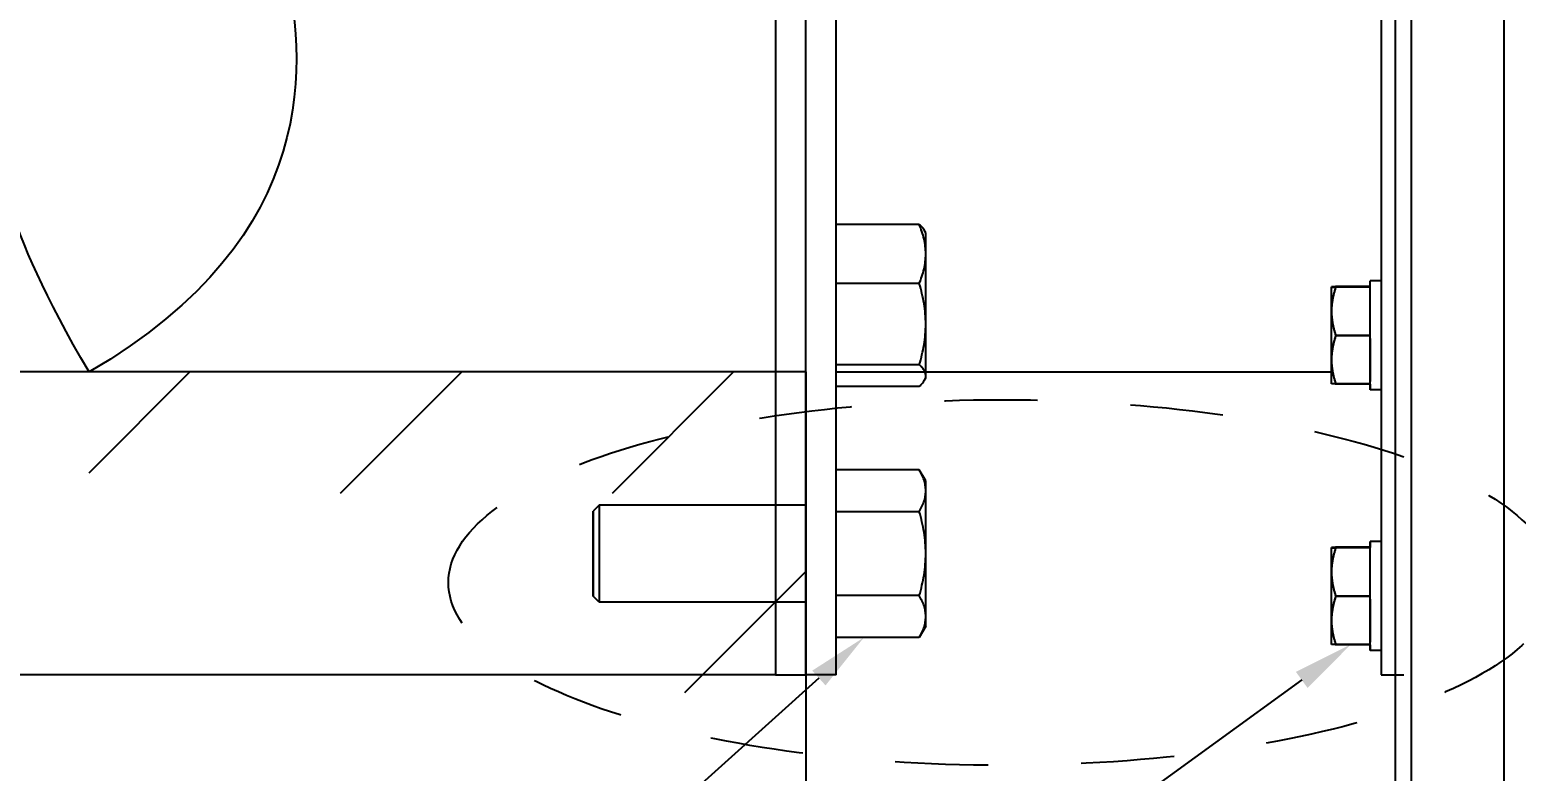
# Model space of a CAD drawing. Header units: millimetres. Extents: x 324 to 7054, y -67 to 2159.
# Drawn here: x 1240.8 to 1486.4, y 1336 to 1458.5 of the extents above; entities that cross this region are included whole.
import ezdxf
from ezdxf import colors
from ezdxf.entities.mleader import LeaderData, LeaderLine
from ezdxf.math import Vec2, Vec3

# ---------------------------------------------------------------- set-up
doc = ezdxf.new("R2010")
doc.units = ezdxf.units.MM
doc.header["$LTSCALE"] = 153.67
doc.header["$PDMODE"] = 3
doc.header["$PDSIZE"] = 8
for name, pattern in [('CENTER', [0.6, 0.375, -0.075, 0.075, -0.075]), ('DASHED', [0.2, 0.1, -0.1]), ('DOT', [0.2, 0.1, -0.1])]:
    doc.linetypes.add(name, pattern=pattern)
doc.layers.get('0').update_dxf_attribs({"linetype": 'CONTINUOUS'})
doc.layers.get('Defpoints').update_dxf_attribs({"linetype": 'CONTINUOUS'})
doc.layers.add('00_BUW_DATUM', color=7, linetype='CONTINUOUS')
doc.layers.add('02___PRT_ALL_AXES', color=7, linetype='CONTINUOUS')
doc.styles.get("Standard").update_dxf_attribs({"font": 'times.ttf'})
doc.dimstyles.new('DIMSTYLE_1', dxfattribs={"dimtxt": 17.5, "dimasz": 17.5, "dimexe": 1.5, "dimexo": 1, "dimgap": 0.875, "dimtad": 1, "dimdsep": 46, "dimtxsty": 'Standard', "dimblk": '_FILLED', "dimblk1": '_FILLED', "dimblk2": '_FILLED', "dimcen": 0.09, "dimazin": 2, "dimtp": 0.01, "dimtm": 0.01, "dimtfac": 1, "dimtofl": 0, "dimtmove": 0, "dimatfit": 3, "dimldrblk": '_FILLED', "dimfxl": 1, "dimtolj": 1, "dimarcsym": 0})

# ---------------------------------------------------------------- blocks, each defined once
blk = doc.blocks.new('_FILLED')
at = {"color": 0, "linetype": 'ByBlock'}
blk.add_solid([(0, 0), (-1, 0.214), (-1, -0.214)], dxfattribs=at)
blk = doc.blocks.new('*D125')
at = {"color": 0, "lineweight": -2}
for p, q in [((1364.03, 1671.98), (1137.29, 1671.98)), ((1138.79, 1654.48), (1138.79, 1369.48)), ((1364.03, 1351.98), (1137.29, 1351.98))]:
    blk.add_line(p, q, dxfattribs=at)
at = {"layer": 'Defpoints', "color": 0}
for p in [(1365.03, 1671.98), (1138.79, 1351.98), (1365.03, 1351.98)]:
    blk.add_point(p, dxfattribs=at)
at = {"color": 0, "linetype": 'ByBlock', "lineweight": -2, "xscale": 17.5, "yscale": 17.5, "zscale": 17.5}
for p, rotation in [((1138.79, 1671.98), 89.99999999999997), ((1138.79, 1351.98), 269.9999999999999)]:
    blk.add_blockref('_FILLED', p, dxfattribs=dict(at, rotation=rotation))
at = {"color": 0, "insert": (1114.59, 1528.57), "char_height": 17.5, "attachment_point": 2, "rotation": 90, "line_spacing_factor": 0.9}
blk.add_mtext('\\A1;320', dxfattribs=at)
blk = doc.blocks.new('*D126')
at = {"color": 0, "lineweight": -2}
for p, q in [((1364.03, 1621.98), (1183.56, 1621.98)), ((1185.06, 1419.48), (1185.06, 1604.48)), ((1364.03, 1401.98), (1183.56, 1401.98))]:
    blk.add_line(p, q, dxfattribs=at)
at = {"layer": 'Defpoints', "color": 0}
for p in [(1185.06, 1621.98), (1365.03, 1621.98), (1365.03, 1401.98)]:
    blk.add_point(p, dxfattribs=at)
at = {"color": 0, "linetype": 'ByBlock', "lineweight": -2, "xscale": 17.5, "yscale": 17.5, "zscale": 17.5}
for p, rotation in [((1185.06, 1621.98), 90), ((1185.06, 1401.98), 270)]:
    blk.add_blockref('_FILLED', p, dxfattribs=dict(at, rotation=rotation))
at = {"color": 0, "insert": (1160.85, 1523.56), "char_height": 17.5, "attachment_point": 2, "rotation": 90, "line_spacing_factor": 0.9}
blk.add_mtext('\\A1;220', dxfattribs=at)

msp = doc.modelspace()

# ---------------------------------------------------------------- hatches: boundary and pattern name
h = msp.add_hatch()
h.set_pattern_fill('ANSI31', color=256, scale=10)
h.paths.add_polyline_path([(1250.64226, 1401.97699), (1250.64226, 1381.97699), (1349.03476, 1381.97699), (1349.03476, 1351.97699), (1349.03476, 1331.97699), (1349.03476, 1102), (1369.03476, 1102), (1369.03476, 1402)])

# ---------------------------------------------------------------- linework, layer by layer
for p, q in [((1364.03476, 1671.97699), (1364.03476, 1351.97699)), ((1374.03476, 1351.97699), (1374.03476, 1511.97699)), ((1369.03476, 1402), (1250.64226, 1401.97699)), ((1369.03476, 1402), (1369.03476, 1102)), ((1349.03476, 1351.97699), (1332, 1351.97699)), ((1364.03476, 1351.97699), (1369.03476, 1351.97699))]:
    msp.add_line(p, q)
at = {"linetype": 'Continuous'}
for p, q in [((1462.23476, 1415.58677), (1462.23476, 1416.0323)), ((1462.23476, 1407.60085), (1462.23476, 1408.46399)), ((1374.03476, 1401.97699), (1455.83476, 1401.97699)), ((1462.23476, 1400.0323), (1462.23476, 1400.47787)), ((1462.23476, 1372.53177), (1462.23476, 1372.97699)), ((1462.23476, 1364.53334), (1462.23476, 1365.41736)), ((1462.23476, 1356.97699), (1462.23476, 1357.41385))]:
    msp.add_line(p, q, dxfattribs=at)
at = {"linetype": 'DOT'}
for p, q in [((1462.23476, 1415.58677), (1462.23476, 1416.0323)), ((1462.23476, 1407.60085), (1462.23476, 1408.46399)), ((1374.03476, 1401.97699), (1455.83476, 1401.97699)), ((1462.23476, 1400.0323), (1462.23476, 1400.47787)), ((1462.23476, 1372.53177), (1462.23476, 1372.97699)), ((1462.23476, 1364.53334), (1462.23476, 1365.41736)), ((1462.23476, 1356.97699), (1462.23476, 1357.41385))]:
    msp.add_line(p, q, dxfattribs=at)
at = {"linetype": 'CENTER'}
for p, q in [((1462.23476, 1415.55747), (1462.23476, 1415.99539)), ((1462.23476, 1407.50919), (1462.23476, 1408.39814)), ((1374.03476, 1401.97699), (1455.83476, 1401.97699)), ((1462.23476, 1399.99159), (1462.23476, 1400.43243)), ((1462.23476, 1372.49121), (1462.23476, 1372.94022)), ((1462.23476, 1364.45125), (1462.23476, 1365.34136)), ((1462.23476, 1356.93629), (1462.23476, 1357.36351))]:
    msp.add_line(p, q, dxfattribs=at)
at = {"color": 7, "linetype": 'Continuous'}
for p, q in [((1369.03476, 1379.97699), (1334.88476, 1379.97699)), ((1333.88476, 1364.97699), (1333.88476, 1378.97699)), ((1369.03476, 1363.97699), (1334.88476, 1363.97699))]:
    msp.add_line(p, q, dxfattribs=at)
at = {"linetype": 'DASHED'}
msp.add_ellipse((1401.42621, 1367.19782), major_axis=(-91.42621, 0), ratio=0.330297244, dxfattribs=at)
at = {"linetype": 'Continuous'}
for points, knots in [([(1264.03476, 1621.97699), (1244.58085, 1586.36979), (1243.90647, 1550.96374), (1271.25793, 1492.13023), (1283.54505, 1483.1068), (1289.51988, 1424.5892), (1250.64226, 1401.97699)], [0, 0, 0, 0, 0.238396544, 0.4652361, 0.732077313, 1, 1, 1, 1]), ([(1250.64226, 1401.97699), (1235.90378, 1427.33481), (1235.30929, 1447.31185), (1230.31268, 1479.81726), (1258.97523, 1518.26123)], [0, 0, 0, 0, 0.436819038, 1, 1, 1, 1])]:
    msp.add_open_spline(points, degree=3, knots=knots, dxfattribs=at)
at = {"layer": '00_BUW_DATUM', "color": 7, "linetype": 'Continuous'}
for p, q in [((1387.76296, 1426.3663), (1374.03476, 1426.3663)), ((1388.83476, 1424.98204), (1388.59036, 1425.40536)), ((1388.83476, 1400.98204), (1388.83476, 1424.98204)), ((1387.76296, 1416.56835), (1374.03476, 1416.56835)), ((1387.76296, 1403.18408), (1374.03476, 1403.18408)), ((1387.76296, 1399.59778), (1374.03476, 1399.59778)), ((1388.83476, 1400.98204), (1388.59036, 1400.55873)), ((1387.76296, 1385.8334), (1374.03476, 1385.8334)), ((1388.83476, 1383.97699), (1387.76296, 1385.8334)), ((1388.83476, 1359.97699), (1388.83476, 1383.97699)), ((1334.88476, 1379.97699), (1333.88476, 1378.97699)), ((1334.88476, 1379.97699), (1334.88476, 1363.97699)), ((1333.88476, 1378.97699), (1333.88476, 1364.97699)), ((1387.76296, 1378.9052), (1374.03476, 1378.9052)), ((1334.88476, 1363.97699), (1333.88476, 1364.97699)), ((1387.76296, 1365.04879), (1374.03476, 1365.04879)), ((1387.76296, 1358.12059), (1374.03476, 1358.12059)), ((1388.83476, 1359.97699), (1387.76296, 1358.12059))]:
    msp.add_line(p, q, dxfattribs=at)
at = {"layer": '00_BUW_DATUM', "linetype": 'Continuous'}
for p, q in [((1462.23476, 1416.0323), (1462.23476, 1417.0323)), ((1464.03476, 1417.0323), (1462.23476, 1417.0323)), ((1455.83476, 1400.0323), (1455.83476, 1416.0323)), ((1455.83476, 1416.0323), (1462.23476, 1416.0323)), ((1462.23476, 1408.46399), (1462.23476, 1415.58677)), ((1462.23476, 1408.0323), (1456.54929, 1408.0323)), ((1462.23476, 1400.47787), (1462.23476, 1407.60085)), ((1462.23476, 1400.0323), (1455.83476, 1400.0323)), ((1462.23476, 1399.0323), (1462.23476, 1400.0323)), ((1464.03476, 1399.0323), (1462.23476, 1399.0323)), ((1455.83476, 1356.97699), (1455.83476, 1372.97699)), ((1455.83476, 1372.97699), (1462.23476, 1372.97699)), ((1462.23476, 1373.97699), (1462.23476, 1372.97699)), ((1464.03476, 1373.97699), (1462.23476, 1373.97699)), ((1462.23476, 1365.41736), (1462.23476, 1372.53177)), ((1462.23476, 1364.97699), (1456.54929, 1364.97699)), ((1462.23476, 1357.41385), (1462.23476, 1364.53334)), ((1462.23476, 1356.97699), (1455.83476, 1356.97699)), ((1462.23476, 1355.97699), (1462.23476, 1356.97699)), ((1464.03476, 1355.97699), (1462.23476, 1355.97699))]:
    msp.add_line(p, q, dxfattribs=at)
at = {"layer": '00_BUW_DATUM', "linetype": 'DOT'}
for p, q in [((1462.23476, 1416.0323), (1462.23476, 1417.0323)), ((1464.03476, 1417.0323), (1462.23476, 1417.0323)), ((1455.83476, 1400.0323), (1455.83476, 1416.0323)), ((1455.83476, 1416.0323), (1462.23476, 1416.0323)), ((1462.23476, 1408.46399), (1462.23476, 1415.58677)), ((1462.23476, 1408.0323), (1456.54929, 1408.0323)), ((1462.23476, 1400.47787), (1462.23476, 1407.60085)), ((1462.23476, 1400.0323), (1455.83476, 1400.0323)), ((1462.23476, 1399.0323), (1462.23476, 1400.0323)), ((1464.03476, 1399.0323), (1462.23476, 1399.0323)), ((1455.83476, 1356.97699), (1455.83476, 1372.97699)), ((1455.83476, 1372.97699), (1462.23476, 1372.97699)), ((1462.23476, 1373.97699), (1462.23476, 1372.97699)), ((1464.03476, 1373.97699), (1462.23476, 1373.97699)), ((1462.23476, 1365.41736), (1462.23476, 1372.53177)), ((1462.23476, 1364.97699), (1456.54929, 1364.97699)), ((1462.23476, 1357.41385), (1462.23476, 1364.53334)), ((1462.23476, 1356.97699), (1455.83476, 1356.97699)), ((1462.23476, 1355.97699), (1462.23476, 1356.97699)), ((1464.03476, 1355.97699), (1462.23476, 1355.97699))]:
    msp.add_line(p, q, dxfattribs=at)
at = {"layer": '00_BUW_DATUM', "linetype": 'CENTER'}
for p, q in [((1462.23476, 1415.99539), (1462.23476, 1417.0323)), ((1464.03476, 1417.0323), (1462.23476, 1417.0323)), ((1455.83476, 1400.03261), (1455.83476, 1416.03198)), ((1462.23476, 1416.073), (1456.54929, 1416.073)), ((1462.23476, 1415.99096), (1456.54929, 1415.99096)), ((1462.23476, 1408.39814), (1462.23476, 1415.55747)), ((1462.23476, 1407.95026), (1456.54929, 1407.95026)), ((1462.23476, 1407.50919), (1462.23476, 1400.43243)), ((1462.23476, 1399.99159), (1456.54929, 1399.99159)), ((1462.23476, 1399.99159), (1462.23476, 1399.0323)), ((1464.03476, 1399.0323), (1462.23476, 1399.0323)), ((1455.83476, 1356.97731), (1455.83476, 1372.97668)), ((1462.23476, 1373.0177), (1456.54929, 1373.0177)), ((1462.23476, 1372.93566), (1456.54929, 1372.93566)), ((1462.23476, 1372.93566), (1462.23476, 1373.97699)), ((1464.03476, 1373.97699), (1462.23476, 1373.97699)), ((1462.23476, 1365.34136), (1462.23476, 1372.49121)), ((1462.23476, 1364.89496), (1456.54929, 1364.89496)), ((1462.23476, 1364.45125), (1462.23476, 1357.36351)), ((1462.23476, 1356.93629), (1456.54929, 1356.93629)), ((1462.23476, 1356.93629), (1462.23476, 1355.97699)), ((1464.03476, 1355.97699), (1462.23476, 1355.97699))]:
    msp.add_line(p, q, dxfattribs=at)
at = {"layer": '00_BUW_DATUM', "color": 7, "linetype": 'Continuous'}
for points, knots in [([(1387.76296, 1426.3663), (1387.84879, 1426.28935), (1388.1567, 1425.99941), (1388.43622, 1425.6723), (1388.59035, 1425.40536)], [0, 0, 0, 0, 0.272193196, 1, 1, 1, 1]), ([(1388.83476, 1421.46732), (1388.83476, 1422.29825), (1388.62442, 1423.98212), (1388.08377, 1425.58049), (1387.76296, 1426.3663)], [0, 0, 0, 0, 0.494686466, 1, 1, 1, 1]), ([(1387.76296, 1416.56835), (1388.08377, 1417.35416), (1388.62442, 1418.95253), (1388.83476, 1420.6364), (1388.83476, 1421.46732)], [0, 0, 0, 0, 0.505313548, 1, 1, 1, 1]), ([(1388.83476, 1409.87621), (1388.83476, 1411.00774), (1388.62974, 1413.27639), (1388.0876, 1415.48208), (1387.76296, 1416.56835)], [0, 0, 0, 0, 0.499511941, 1, 1, 1, 1]), ([(1387.76296, 1403.18408), (1388.0876, 1404.27035), (1388.62974, 1406.47604), (1388.83476, 1408.74469), (1388.83476, 1409.87621)], [0, 0, 0, 0, 0.500488073, 1, 1, 1, 1]), ([(1388.83476, 1401.39093), (1388.83476, 1401.54447), (1388.77908, 1401.86639), (1388.54985, 1402.32433), (1388.20159, 1402.7685), (1387.91802, 1403.04506), (1387.76296, 1403.18408)], [0, 0, 0, 0, 0.214569001, 0.44760164, 0.708958453, 1, 1, 1, 1]), ([(1387.76296, 1399.59778), (1387.84879, 1399.67474), (1388.1567, 1399.96467), (1388.43622, 1400.29179), (1388.59035, 1400.55873)], [0, 0, 0, 0, 0.272193196, 1, 1, 1, 1]), ([(1388.59035, 1400.55873), (1388.66588, 1400.68954), (1388.78871, 1400.95735), (1388.83476, 1401.2503), (1388.83476, 1401.39093)], [0, 0, 0, 0, 0.51785332, 1, 1, 1, 1]), ([(1388.83476, 1382.3693), (1388.83476, 1382.6631), (1388.78354, 1383.25759), (1388.48403, 1384.44557), (1388.07691, 1385.28962), (1387.76296, 1385.8334)], [0, 0, 0, 0, 0.24057587, 0.48584751, 1, 1, 1, 1]), ([(1387.76296, 1378.9052), (1388.07691, 1379.44897), (1388.48403, 1380.29303), (1388.78354, 1381.481), (1388.83476, 1382.0755), (1388.83476, 1382.3693)], [0, 0, 0, 0, 0.514152504, 0.759424143, 1, 1, 1, 1]), ([(1388.83476, 1371.97699), (1388.83476, 1373.14815), (1388.63015, 1375.49425), (1388.08791, 1377.77952), (1387.76296, 1378.9052)], [0, 0, 0, 0, 0.499895669, 1, 1, 1, 1]), ([(1387.76296, 1365.04879), (1388.08791, 1366.17447), (1388.63015, 1368.45974), (1388.83476, 1370.80584), (1388.83476, 1371.97699)], [0, 0, 0, 0, 0.500104345, 1, 1, 1, 1]), ([(1388.83476, 1361.58469), (1388.83476, 1361.87849), (1388.78354, 1362.47298), (1388.48403, 1363.66096), (1388.07691, 1364.50501), (1387.76296, 1365.04879)], [0, 0, 0, 0, 0.24057587, 0.48584751, 1, 1, 1, 1]), ([(1387.76296, 1358.12059), (1388.07691, 1358.66436), (1388.48403, 1359.50842), (1388.78354, 1360.69639), (1388.83476, 1361.29089), (1388.83476, 1361.58469)], [0, 0, 0, 0, 0.514152504, 0.759424143, 1, 1, 1, 1])]:
    msp.add_open_spline(points, degree=3, knots=knots, dxfattribs=at)
at = {"layer": '00_BUW_DATUM', "linetype": 'CENTER'}
for points, knots in [([(1456.54929, 1416.073), (1456.4508, 1416.06997), (1456.31125, 1416.06542), (1456.1376, 1416.0582), (1456.03379, 1416.05343), (1455.95321, 1416.0479), (1455.88883, 1416.04444), (1455.85964, 1416.03755), (1455.83476, 1416.03646), (1455.83476, 1416.03198)], [0, 0, 0, 0, 0.412424599, 0.583858236, 0.728742188, 0.844605655, 0.929348389, 0.981238142, 1, 1, 1, 1]), ([(1455.83476, 1416.03198), (1455.83476, 1416.0275), (1455.85964, 1416.0264), (1455.88882, 1416.01953), (1455.95321, 1416.01605), (1456.03378, 1416.01053), (1456.13759, 1416.00576), (1456.31125, 1415.99855), (1456.4508, 1415.99399), (1456.54929, 1415.99096)], [0, 0, 0, 0, 0.018742585, 0.070655721, 0.155371791, 0.271256253, 0.416129428, 0.587567446, 1, 1, 1, 1]), ([(1456.54929, 1415.99096), (1456.33358, 1415.34055), (1455.97238, 1414.01901), (1455.83476, 1412.65096), (1455.83476, 1411.97061)], [0, 0, 0, 0, 0.501793616, 1, 1, 1, 1]), ([(1455.83476, 1411.97061), (1455.83476, 1411.29027), (1455.97239, 1409.92222), (1456.33358, 1408.60069), (1456.54929, 1407.95026)], [0, 0, 0, 0, 0.498197822, 1, 1, 1, 1]), ([(1456.54929, 1407.95026), (1456.33366, 1407.30671), (1455.97249, 1405.99905), (1455.83476, 1404.6444), (1455.83476, 1403.97093)], [0, 0, 0, 0, 0.501937384, 1, 1, 1, 1]), ([(1455.83476, 1403.97093), (1455.83476, 1403.29746), (1455.97249, 1401.94282), (1456.33365, 1400.63515), (1456.54929, 1399.99159)], [0, 0, 0, 0, 0.498054058, 1, 1, 1, 1]), ([(1456.54929, 1399.99159), (1456.4508, 1399.99462), (1456.31125, 1399.99918), (1456.1376, 1400.00639), (1456.03379, 1400.01116), (1455.95321, 1400.01669), (1455.88883, 1400.02015), (1455.85964, 1400.02704), (1455.83476, 1400.02813), (1455.83476, 1400.03261)], [0, 0, 0, 0, 0.412424612, 0.583858253, 0.728742208, 0.844605676, 0.929348407, 0.981238149, 1, 1, 1, 1]), ([(1456.54929, 1373.0177), (1456.4508, 1373.01467), (1456.31125, 1373.01011), (1456.1376, 1373.0029), (1456.03379, 1372.99813), (1455.95321, 1372.9926), (1455.88883, 1372.98914), (1455.85964, 1372.98225), (1455.83476, 1372.98116), (1455.83476, 1372.97668)], [0, 0, 0, 0, 0.412424599, 0.583858236, 0.728742188, 0.844605655, 0.929348389, 0.981238142, 1, 1, 1, 1]), ([(1455.83476, 1372.97668), (1455.83476, 1372.9722), (1455.85964, 1372.9711), (1455.88882, 1372.96422), (1455.95321, 1372.96075), (1456.03378, 1372.95523), (1456.13759, 1372.95045), (1456.31125, 1372.94324), (1456.4508, 1372.93869), (1456.54929, 1372.93566)], [0, 0, 0, 0, 0.018742585, 0.070655721, 0.155371791, 0.271256253, 0.416129428, 0.587567446, 1, 1, 1, 1]), ([(1456.54929, 1372.93566), (1456.33358, 1372.28524), (1455.97238, 1370.96371), (1455.83476, 1369.59566), (1455.83476, 1368.91531)], [0, 0, 0, 0, 0.501793616, 1, 1, 1, 1]), ([(1455.83476, 1368.91531), (1455.83476, 1368.23497), (1455.97239, 1366.86692), (1456.33358, 1365.54538), (1456.54929, 1364.89496)], [0, 0, 0, 0, 0.498197822, 1, 1, 1, 1]), ([(1456.54929, 1364.89496), (1456.33366, 1364.25141), (1455.97249, 1362.94375), (1455.83476, 1361.5891), (1455.83476, 1360.91562)], [0, 0, 0, 0, 0.501937384, 1, 1, 1, 1]), ([(1455.83476, 1360.91562), (1455.83476, 1360.24216), (1455.97249, 1358.88751), (1456.33365, 1357.57985), (1456.54929, 1356.93629)], [0, 0, 0, 0, 0.498054058, 1, 1, 1, 1]), ([(1456.54929, 1356.93629), (1456.4508, 1356.93932), (1456.31125, 1356.94387), (1456.1376, 1356.95108), (1456.03379, 1356.95586), (1455.95321, 1356.96139), (1455.88883, 1356.96485), (1455.85964, 1356.97174), (1455.83476, 1356.97283), (1455.83476, 1356.97731)], [0, 0, 0, 0, 0.412424612, 0.583858253, 0.728742208, 0.844605676, 0.929348407, 0.981238149, 1, 1, 1, 1])]:
    msp.add_open_spline(points, degree=3, knots=knots, dxfattribs=at)
at = {"layer": '00_BUW_DATUM', "linetype": 'Continuous'}
for points, knots in [([(1456.54929, 1416.0323), (1456.33362, 1415.38529), (1455.97243, 1414.07064), (1455.83476, 1412.70924), (1455.83476, 1412.0323)], [0, 0, 0, 0, 0.501864422, 1, 1, 1, 1]), ([(1455.83476, 1412.0323), (1455.83476, 1411.35537), (1455.97244, 1409.99397), (1456.33361, 1408.67932), (1456.54929, 1408.0323)], [0, 0, 0, 0, 0.498127019, 1, 1, 1, 1]), ([(1456.54929, 1408.0323), (1456.33362, 1407.38529), (1455.97243, 1406.07064), (1455.83476, 1404.70924), (1455.83476, 1404.0323)], [0, 0, 0, 0, 0.501864422, 1, 1, 1, 1]), ([(1455.83476, 1404.0323), (1455.83476, 1403.35537), (1455.97244, 1401.99397), (1456.33361, 1400.67932), (1456.54929, 1400.0323)], [0, 0, 0, 0, 0.498127019, 1, 1, 1, 1]), ([(1456.54929, 1372.97699), (1456.33362, 1372.32998), (1455.97243, 1371.01533), (1455.83476, 1369.65393), (1455.83476, 1368.97699)], [0, 0, 0, 0, 0.501864422, 1, 1, 1, 1]), ([(1455.83476, 1368.97699), (1455.83476, 1368.30006), (1455.97244, 1366.93867), (1456.33361, 1365.62401), (1456.54929, 1364.97699)], [0, 0, 0, 0, 0.498127019, 1, 1, 1, 1]), ([(1456.54929, 1364.97699), (1456.33362, 1364.32998), (1455.97243, 1363.01533), (1455.83476, 1361.65393), (1455.83476, 1360.97699)], [0, 0, 0, 0, 0.501864422, 1, 1, 1, 1]), ([(1455.83476, 1360.97699), (1455.83476, 1360.30006), (1455.97244, 1358.93867), (1456.33361, 1357.62401), (1456.54929, 1356.97699)], [0, 0, 0, 0, 0.498127019, 1, 1, 1, 1])]:
    msp.add_open_spline(points, degree=3, knots=knots, dxfattribs=at)
at = {"layer": '00_BUW_DATUM', "linetype": 'DOT'}
for points, knots in [([(1456.54929, 1416.0323), (1456.33362, 1415.38529), (1455.97243, 1414.07064), (1455.83476, 1412.70924), (1455.83476, 1412.0323)], [0, 0, 0, 0, 0.501864422, 1, 1, 1, 1]), ([(1455.83476, 1412.0323), (1455.83476, 1411.35537), (1455.97244, 1409.99397), (1456.33361, 1408.67932), (1456.54929, 1408.0323)], [0, 0, 0, 0, 0.498127019, 1, 1, 1, 1]), ([(1456.54929, 1408.0323), (1456.33362, 1407.38529), (1455.97243, 1406.07064), (1455.83476, 1404.70924), (1455.83476, 1404.0323)], [0, 0, 0, 0, 0.501864422, 1, 1, 1, 1]), ([(1455.83476, 1404.0323), (1455.83476, 1403.35537), (1455.97244, 1401.99397), (1456.33361, 1400.67932), (1456.54929, 1400.0323)], [0, 0, 0, 0, 0.498127019, 1, 1, 1, 1]), ([(1456.54929, 1372.97699), (1456.33362, 1372.32998), (1455.97243, 1371.01533), (1455.83476, 1369.65393), (1455.83476, 1368.97699)], [0, 0, 0, 0, 0.501864422, 1, 1, 1, 1]), ([(1455.83476, 1368.97699), (1455.83476, 1368.30006), (1455.97244, 1366.93867), (1456.33361, 1365.62401), (1456.54929, 1364.97699)], [0, 0, 0, 0, 0.498127019, 1, 1, 1, 1]), ([(1456.54929, 1364.97699), (1456.33362, 1364.32998), (1455.97243, 1363.01533), (1455.83476, 1361.65393), (1455.83476, 1360.97699)], [0, 0, 0, 0, 0.501864422, 1, 1, 1, 1]), ([(1455.83476, 1360.97699), (1455.83476, 1360.30006), (1455.97244, 1358.93867), (1456.33361, 1357.62401), (1456.54929, 1356.97699)], [0, 0, 0, 0, 0.498127019, 1, 1, 1, 1])]:
    msp.add_open_spline(points, degree=3, knots=knots, dxfattribs=at)
at = {"layer": '02___PRT_ALL_AXES', "linetype": 'Continuous'}
for p, q in [((1369.03476, 1351.97699), (1369.03476, 1671.97699)), ((1374.03476, 1351.97699), (1374.03476, 1671.97699)), ((1464.03476, 1671.97699), (1464.03476, 1351.97699)), ((1466.36484, 1494.75635), (1466.36484, 1314.39225)), ((1484.30467, 1480.00478), (1484.30467, 1314.39225)), ((1468.98946, 1467.66072), (1468.98946, 1305.80751)), ((1374.03476, 1351.97699), (1369.03476, 1351.97699)), ((1464.03476, 1351.97699), (1466.36484, 1351.97699))]:
    msp.add_line(p, q, dxfattribs=at)
at = {"layer": '02___PRT_ALL_AXES', "linetype": 'DOT'}
for p, q in [((1369.03476, 1351.97699), (1369.03476, 1671.97699)), ((1374.03476, 1351.97699), (1374.03476, 1671.97699)), ((1464.03476, 1671.97699), (1464.03476, 1351.97699)), ((1374.03476, 1351.97699), (1369.03476, 1351.97699)), ((1464.03476, 1351.97699), (1466.76484, 1351.97699))]:
    msp.add_line(p, q, dxfattribs=at)
at = {"layer": '02___PRT_ALL_AXES', "linetype": 'CENTER'}
for p, q in [((1369.03476, 1351.97699), (1369.03476, 1671.97699)), ((1374.03476, 1351.97699), (1374.03476, 1671.97699)), ((1464.03476, 1671.97699), (1464.03476, 1351.97699)), ((1374.03476, 1351.97699), (1369.03476, 1351.97699)), ((1464.03476, 1351.97699), (1467.76484, 1351.97699))]:
    msp.add_line(p, q, dxfattribs=at)
at = {"layer": '02___PRT_ALL_AXES', "color": 7, "linetype": 'Continuous'}
for p, q in [((1369.03476, 1351.97699), (1369.03476, 1671.97699)), ((1374.03476, 1351.97699), (1374.03476, 1671.97699)), ((1374.03476, 1351.97699), (1369.03476, 1351.97699))]:
    msp.add_line(p, q, dxfattribs=at)

# ---------------------------------------------------------------- dimensions: what is measured, and where the dimension line sits
for base, p1, p2, angle, picture, middle in [((1138.79451, 1351.97699), (1365.03476, 1671.97699), (1365.03476, 1351.97699), 270, '*D125', (1138.79451, 1528.5724)), ((1185.05592, 1621.97699), (1365.03476, 1401.97699), (1365.03476, 1621.97699), 90, '*D126', (1185.05592, 1523.56064))]:
    dim = msp.add_linear_dim(base=base, p1=p1, p2=p2, angle=angle, dimstyle='DIMSTYLE_1')
    dim.commit()
    dim.dimension.update_dxf_attribs({"geometry": picture, "text_midpoint": middle, "dimtype": 160})

# ---------------------------------------------------------------- leaders
at = {"linetype": 'Continuous'}
ml = msp.add_multileader_mtext('Standard', dxfattribs=at)
ml.set_content('\\A1;5/8"-11 UNC/M16 (X8NOS)\\PON PCD 280')
ml.set_leader_properties(linetype='ByLayer')
ml.build(insert=Vec2(0, 0))
ml.multileader.update_dxf_attribs({"text_right_attachment_type": 6, "arrow_head_size": 10})
ctx = ml.context
ctx.base_point, ctx.char_height, ctx.arrow_head_size, ctx.plane_origin = Vec3(1141.61672, 1314.92715), 10, 10, Vec3(1378.61082, 1358.12059)
ctx.right_attachment, ctx.text_align_type = 6, 2
notes = []
notes.append((ctx, [(0, (1, 1, 0), (1324.8568, 1309.68923), (-1, 0), 8, [(0, [(1378.61082, 1358.12059)], 0, [])])]))
ctx.mtext.insert, ctx.mtext.alignment, ctx.mtext.flow_direction = Vec3(1314.8568, 1320.16507), 3, 5
ml = msp.add_multileader_mtext('Standard', dxfattribs=at)
ml.set_content('\\A1;3/8"-16 UNC/M10(X8NOS)\\PON PCD 294')
ml.set_leader_properties(linetype='ByLayer')
ml.build(insert=Vec2(0, 0))
ml.multileader.update_dxf_attribs({"text_right_attachment_type": 6, "arrow_head_size": 10})
ctx = ml.context
ctx.base_point, ctx.char_height, ctx.arrow_head_size, ctx.plane_origin = Vec3(1138.34319, 1260.04779), 10, 10, Vec3(1459.03476, 1356.97699)
ctx.right_attachment, ctx.text_align_type = 6, 2
notes.append((ctx, [(0, (1, 1, 0), (1318, 1254.80987), (-1, 0), 8, [(0, [(1459.03476, 1356.97699)], 0, [])])]))
ctx.mtext.insert, ctx.mtext.alignment, ctx.mtext.flow_direction = Vec3(1308, 1265.28571), 3, 5
for ctx, leaders in notes:
    for number, flags, end, landing, length, lines in leaders:
        leader = LeaderData()
        leader.index, (leader.has_last_leader_line, leader.has_dogleg_vector, leader.attachment_direction) = number, flags
        leader.last_leader_point, leader.dogleg_vector, leader.dogleg_length = Vec3(end), Vec3(landing), length
        for number, points, colour, breaks in lines:
            line = LeaderLine()
            line.index, line.vertices, line.color, line.breaks = number, Vec3.list(points), colors.encode_raw_color(colour), breaks
            leader.lines.append(line)
        ctx.leaders.append(leader)

doc.saveas('drawing.dxf')
